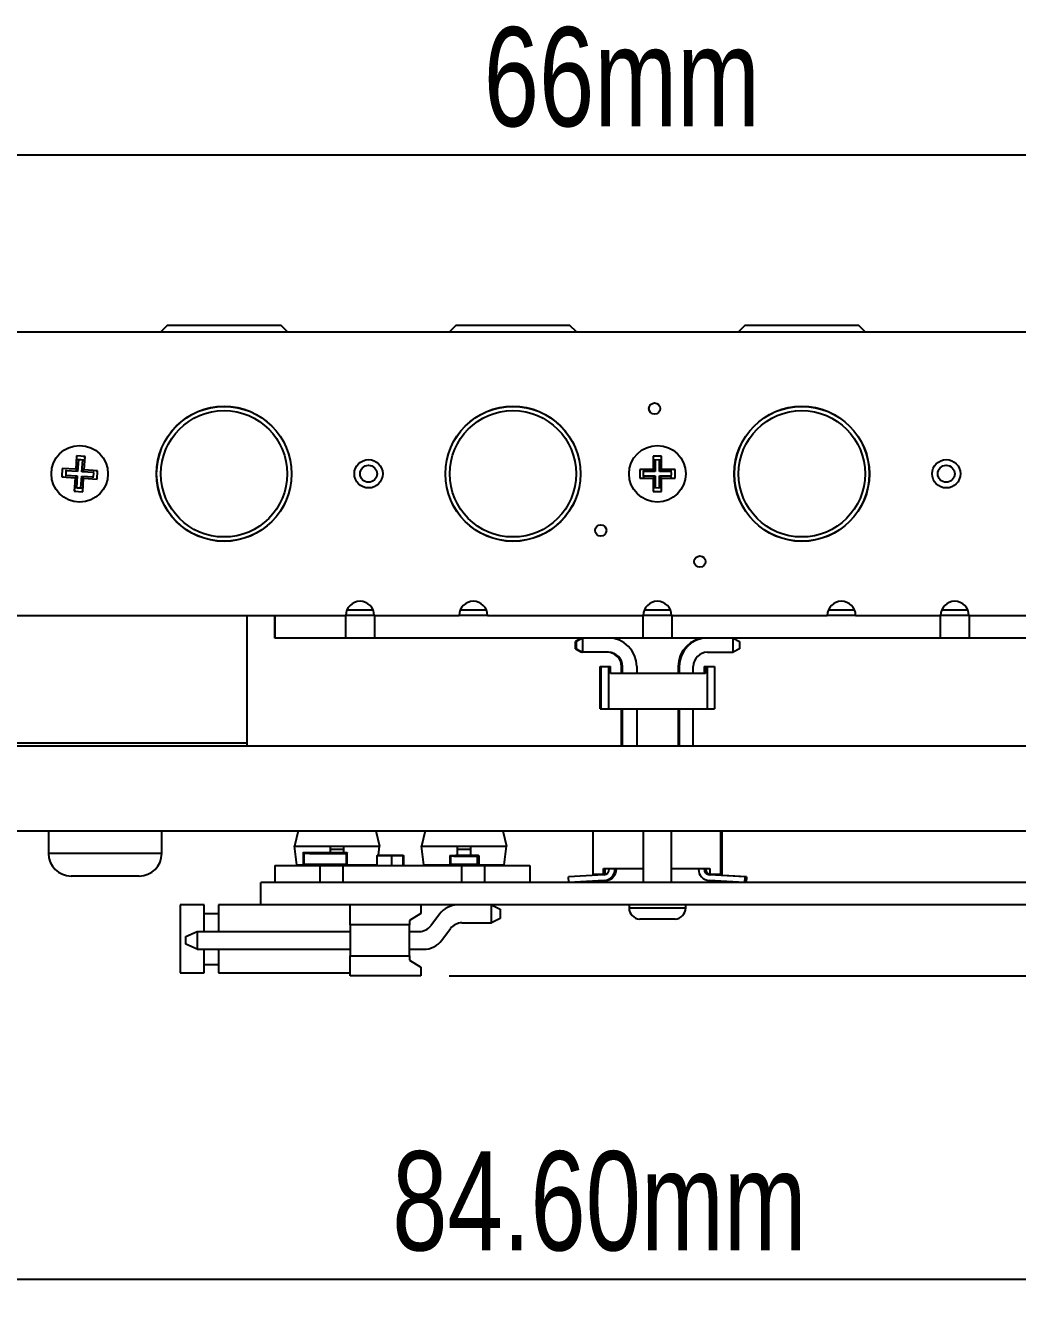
# Model space of a CAD drawing. Header units: millimetres. Extents: x 5 to 292, y 4 to 204.
# Drawn here: x 59.22 to 94.23, y 67.95 to 113.2 of the extents above; entities that cross this region are included whole.
import ezdxf

# ---------------------------------------------------------------- set-up
doc = ezdxf.new("R2010")
doc.units = ezdxf.units.MM
doc.layers.add('LAYER_1', color=179, linetype='Continuous')
doc.styles.add('SLDTEXTSTYLE0', font='TXT', dxfattribs={"width": 0.75})
doc.dimstyles.new('SLDDIMSTYLE0', dxfattribs={"dimtxt": 3.5, "dimasz": 3.556, "dimexe": 0, "dimexo": 0.0625, "dimgap": 0.875, "dimtad": 1, "dimrnd": 1e-09, "dimzin": 12, "dimdsep": 46, "dimtxsty": 'SLDTEXTSTYLE0', "dimblk1": 'CLOSED', "dimblk2": 'CLOSED', "dimsah": 1, "dimcen": 0.09, "dimadec": 0, "dimazin": 3, "dimtfac": 1, "dimtofl": 0, "dimtmove": 0, "dimatfit": 3, "dimldrblk": 'CLOSED', "dimfxl": 1, "dimfrac": 2, "dimtolj": 1, "dimtzin": 12, "dimarcsym": 0})
doc.dimstyles.new('SLDDIMSTYLE1', dxfattribs={"dimtxt": 3.5, "dimasz": 3.556, "dimexe": 0, "dimexo": 0.0625, "dimgap": 0.875, "dimtad": 1, "dimrnd": 1e-09, "dimzin": 12, "dimdsep": 46, "dimtxsty": 'SLDTEXTSTYLE0', "dimblk1": 'CLOSED', "dimblk2": 'CLOSED', "dimsah": 1, "dimcen": 0.09, "dimadec": 0, "dimazin": 3, "dimtfac": 1, "dimtmove": 0, "dimatfit": 0, "dimldrblk": 'CLOSED', "dimfxl": 1, "dimfrac": 2, "dimtolj": 1, "dimtzin": 12, "dimarcsym": 0})
doc.dimstyles.new('SLDDIMSTYLE2', dxfattribs={"dimtxt": 3.5, "dimasz": 3.556, "dimexe": 0, "dimexo": 0.0625, "dimgap": 0.875, "dimtad": 1, "dimrnd": 1e-09, "dimzin": 4, "dimdsep": 46, "dimtxsty": 'SLDTEXTSTYLE0', "dimblk1": 'CLOSED', "dimblk2": 'CLOSED', "dimsah": 1, "dimcen": 0.09, "dimadec": 0, "dimazin": 1, "dimtfac": 1, "dimtofl": 0, "dimtmove": 0, "dimatfit": 3, "dimldrblk": 'CLOSED', "dimfxl": 1, "dimfrac": 2, "dimtolj": 1, "dimtzin": 12, "dimarcsym": 0})

# ---------------------------------------------------------------- blocks, each defined once
blk = doc.blocks.new('_CLOSED')
at = {"color": 0, "linetype": 'ByBlock', "lineweight": -2}
for p, q in [((-1, 0.166667), (0, 0)), ((-1, 0.166667), (-1, -0.166667)), ((0, 0), (-1, -0.166667)), ((0, 0), (-1, 0))]:
    blk.add_line(p, q, dxfattribs=at)
blk = doc.blocks.new('_D')
at = {"layer": 'LAYER_1'}
for p, q in [((48.523, 99.374), (48.523, 109.632)), ((114.523, 99.374), (114.523, 109.632)), ((48.523, 108.632), (114.523, 108.632))]:
    blk.add_line(p, q, dxfattribs=at)
at = {"layer": 'LAYER_1', "xscale": 3.556, "yscale": 3.556, "rotation": 180}
blk.add_blockref('_CLOSED', (48.523, 108.632, 1.494), dxfattribs=at)
at = {"layer": 'LAYER_1', "xscale": 3.556, "yscale": 3.556}
blk.add_blockref('_CLOSED', (114.523, 108.632, 1.494), dxfattribs=at)
at = {"layer": 'LAYER_1', "insert": (75.391, 113.144), "char_height": 3.5, "attachment_point": 1, "style": 'SLDTEXTSTYLE0'}
blk.add_mtext('66mm', dxfattribs=at)
blk = doc.blocks.new('_D_1')
at = {"layer": 'LAYER_1'}
for p, q in [((134.517, 102.624), (134.517, 108.974)), ((110.023, 102.624), (135.517, 102.624)), ((134.517, 102.624), (134.517, 79.651)), ((74.17, 79.651), (135.517, 79.651)), ((134.517, 79.651), (134.517, 73.301))]:
    blk.add_line(p, q, dxfattribs=at)
at = {"layer": 'LAYER_1', "xscale": 3.556, "yscale": 3.556}
for p, rotation in [((134.517, 102.624, 1.494), 270), ((134.517, 79.651, 1.494), 90)]:
    blk.add_blockref('_CLOSED', p, dxfattribs=dict(at, rotation=rotation))
at = {"layer": 'LAYER_1', "insert": (130.005, 80.992), "char_height": 3.5, "attachment_point": 1, "rotation": 90, "style": 'SLDTEXTSTYLE0'}
blk.add_mtext('22.97mm', dxfattribs=at)
blk = doc.blocks.new('_D_2')
at = {"layer": 'LAYER_1'}
for p, q in [((39.223, 83.774), (39.223, 67.945)), ((123.823, 83.774), (123.823, 67.945)), ((39.223, 68.945), (123.823, 68.945))]:
    blk.add_line(p, q, dxfattribs=at)
at = {"layer": 'LAYER_1', "xscale": 3.556, "yscale": 3.556, "rotation": 180}
blk.add_blockref('_CLOSED', (39.223, 68.945, 1.494), dxfattribs=at)
at = {"layer": 'LAYER_1', "xscale": 3.556, "yscale": 3.556}
blk.add_blockref('_CLOSED', (123.823, 68.945, 1.494), dxfattribs=at)
at = {"layer": 'LAYER_1', "insert": (72.159, 73.457), "char_height": 3.5, "attachment_point": 1, "style": 'SLDTEXTSTYLE0'}
blk.add_mtext('84.60mm', dxfattribs=at)

msp = doc.modelspace()

# ---------------------------------------------------------------- linework, layer by layer
at = {"color": 7, "linetype": 'Continuous', "lineweight": 25}
for p, q in [((106.523, 102.374), (56.523, 102.374)), ((64.223, 102.624), (63.973, 102.374)), ((64.223, 102.624), (68.223, 102.624)), ((68.473, 102.374), (68.223, 102.624)), ((74.423, 102.624), (74.173, 102.374)), ((74.423, 102.624), (78.423, 102.624)), ((78.673, 102.374), (78.423, 102.624)), ((84.623, 102.624), (84.373, 102.374)), ((84.623, 102.624), (88.623, 102.624)), ((88.873, 102.374), (88.623, 102.624)), ((61.014, 98.008), (60.983, 97.534)), ((61.313, 97.988), (61.014, 98.008)), ((61.048, 97.969), (61.014, 98.008)), ((61.078, 97.872), (61.051, 97.456)), ((61.205, 97.446), (61.232, 97.862)), ((61.275, 97.954), (61.313, 97.988)), ((61.282, 97.514), (61.313, 97.988)), ((81.409, 97.963), (81.373, 97.999)), ((81.373, 97.999), (81.373, 97.524)), ((81.673, 97.999), (81.373, 97.999)), ((81.446, 97.868), (81.446, 97.451)), ((81.6, 97.451), (81.6, 97.868)), ((81.636, 97.963), (81.673, 97.999)), ((81.673, 97.524), (81.673, 97.999)), ((60.509, 97.565), (60.489, 97.265)), ((60.528, 97.299), (60.489, 97.265)), ((60.983, 97.534), (60.509, 97.565)), ((60.543, 97.526), (60.509, 97.565)), ((60.625, 97.329), (61.041, 97.302)), ((61.051, 97.456), (60.635, 97.483)), ((61.041, 97.302), (60.963, 97.234)), ((61.051, 97.456), (60.983, 97.534)), ((61.041, 97.302), (61.014, 96.886)), ((61.168, 96.876), (61.195, 97.292)), ((61.195, 97.292), (61.263, 97.215)), ((61.195, 97.292), (61.611, 97.265)), ((61.205, 97.446), (61.282, 97.514)), ((61.621, 97.419), (61.205, 97.446)), ((61.756, 97.483), (61.282, 97.514)), ((61.601, 97.229), (61.623, 97.374)), ((61.623, 97.374), (61.616, 97.456)), ((61.718, 97.449), (61.756, 97.483)), ((61.737, 97.183), (61.756, 97.483)), ((80.934, 97.488), (80.898, 97.524)), ((80.898, 97.524), (80.898, 97.224)), ((81.373, 97.524), (80.898, 97.524)), ((81.446, 97.451), (81.029, 97.451)), ((81.029, 97.297), (81.446, 97.297)), ((81.446, 97.451), (81.373, 97.524)), ((81.446, 97.297), (81.373, 97.224)), ((81.446, 97.297), (81.446, 96.88)), ((81.6, 97.451), (81.673, 97.524)), ((82.017, 97.451), (81.6, 97.451)), ((81.6, 96.88), (81.6, 97.297)), ((81.6, 97.297), (81.673, 97.224)), ((81.6, 97.297), (82.017, 97.297)), ((82.148, 97.524), (81.673, 97.524)), ((82.023, 97.374), (82.01, 97.488)), ((82.01, 97.26), (82.023, 97.374)), ((82.111, 97.488), (82.148, 97.524)), ((82.148, 97.224), (82.148, 97.524)), ((60.489, 97.265), (60.963, 97.234)), ((60.963, 97.234), (60.932, 96.76)), ((61.232, 96.741), (61.263, 97.215)), ((61.263, 97.215), (61.737, 97.183)), ((61.703, 97.222), (61.737, 97.183)), ((80.934, 97.26), (80.898, 97.224)), ((80.898, 97.224), (81.373, 97.224)), ((81.373, 97.224), (81.373, 96.749)), ((81.673, 96.749), (81.673, 97.224)), ((81.673, 97.224), (82.148, 97.224)), ((82.111, 97.26), (82.148, 97.224)), ((60.971, 96.794), (60.932, 96.76)), ((60.932, 96.76), (61.232, 96.741)), ((61.198, 96.779), (61.232, 96.741)), ((81.409, 96.785), (81.373, 96.749)), ((81.373, 96.749), (81.673, 96.749)), ((81.636, 96.785), (81.673, 96.749)), ((56.523, 92.374), (70.523, 92.374)), ((67.023, 92.374), (67.023, 87.874)), ((68.016, 91.574), (68.016, 92.374)), ((68.026, 91.574), (68.026, 92.374)), ((70.52, 91.574), (70.52, 92.374)), ((71.523, 92.374), (70.523, 92.374)), ((70.565, 92.574), (71.481, 92.574)), ((71.523, 92.374), (74.523, 92.374)), ((71.54, 91.574), (71.54, 92.374)), ((75.523, 92.374), (74.523, 92.374)), ((74.565, 92.574), (75.481, 92.574)), ((75.523, 92.374), (81.023, 92.374)), ((81.02, 91.574), (81.02, 92.374)), ((82.023, 92.374), (81.023, 92.374)), ((81.065, 92.574), (81.981, 92.574)), ((82.023, 92.374), (87.523, 92.374)), ((82.04, 91.574), (82.04, 92.374)), ((88.523, 92.374), (87.523, 92.374)), ((87.565, 92.574), (88.481, 92.574)), ((88.523, 92.374), (91.523, 92.374)), ((91.52, 91.574), (91.52, 92.374)), ((92.523, 92.374), (91.523, 92.374)), ((91.565, 92.574), (92.481, 92.574)), ((92.523, 92.374), (106.523, 92.374)), ((92.54, 91.574), (92.54, 92.374)), ((68.026, 91.574), (68.016, 91.574)), ((69.026, 91.574), (68.026, 91.574)), ((70.52, 91.574), (69.026, 91.574)), ((71.54, 91.574), (70.52, 91.574)), ((81.02, 91.574), (71.54, 91.574)), ((78.845, 91.574), (78.629, 91.449)), ((78.629, 91.199), (78.629, 91.449)), ((78.883, 91.574), (78.667, 91.449)), ((78.667, 91.199), (78.667, 91.449)), ((78.845, 91.574), (78.845, 91.552)), ((78.883, 91.574), (78.883, 91.074)), ((82.04, 91.574), (81.02, 91.574)), ((91.52, 91.574), (82.04, 91.574)), ((84.2, 91.074), (84.2, 91.574)), ((84.2, 91.574), (84.417, 91.449)), ((84.417, 91.449), (84.417, 91.199)), ((92.54, 91.574), (91.52, 91.574)), ((94.03, 91.574), (92.54, 91.574)), ((95.03, 91.574), (94.03, 91.574)), ((78.629, 91.199), (78.845, 91.074)), ((78.667, 91.199), (78.883, 91.074)), ((78.845, 91.096), (78.845, 91.074)), ((78.883, 91.074), (78.845, 91.074)), ((79.792, 91.074), (78.883, 91.074)), ((83.292, 91.074), (84.2, 91.074)), ((84.417, 91.199), (84.2, 91.074)), ((79.504, 90.574), (79.542, 90.574)), ((79.504, 89.074), (79.504, 90.574)), ((79.542, 90.574), (79.792, 90.574)), ((79.542, 89.074), (79.542, 90.574)), ((79.792, 90.574), (79.792, 89.074)), ((79.792, 90.574), (79.867, 90.574)), ((79.867, 90.324), (79.867, 90.574)), ((80.254, 90.324), (80.254, 90.574)), ((80.292, 90.324), (80.292, 90.574)), ((80.792, 90.574), (80.792, 90.324)), ((82.254, 90.574), (82.254, 90.324)), ((82.292, 90.574), (82.292, 90.324)), ((82.792, 90.324), (82.792, 90.574)), ((83.179, 90.574), (83.217, 90.574)), ((83.179, 90.574), (83.179, 90.324)), ((83.217, 90.574), (83.217, 90.324)), ((83.217, 90.574), (83.292, 90.574)), ((83.292, 90.574), (83.542, 90.574)), ((83.292, 89.074), (83.292, 90.574)), ((83.542, 90.574), (83.542, 89.074)), ((83.217, 90.324), (79.867, 90.324)), ((79.504, 89.074), (79.542, 89.074)), ((79.542, 89.074), (79.792, 89.074)), ((79.792, 89.074), (83.292, 89.074)), ((80.254, 87.774), (80.254, 89.074)), ((80.292, 87.774), (80.292, 89.074)), ((80.792, 89.074), (80.792, 87.774)), ((82.254, 89.074), (82.254, 87.774)), ((82.292, 89.074), (82.292, 87.774)), ((82.792, 87.774), (82.792, 89.074)), ((83.292, 89.074), (83.542, 89.074)), ((48.523, 87.874), (67.023, 87.874)), ((67.023, 87.874), (67.023, 87.774)), ((52.023, 87.774), (111.023, 87.774)), ((52.023, 84.774), (111.023, 84.774)), ((60.023, 84.774), (60.023, 83.974)), ((64.023, 83.974), (64.023, 84.774)), ((68.838, 84.774), (68.711, 84.224)), ((71.584, 84.774), (71.711, 84.224)), ((73.325, 84.774), (73.198, 84.224)), ((76.071, 84.774), (76.198, 84.224)), ((79.249, 84.774), (79.249, 83.237)), ((81.023, 84.774), (81.023, 82.951)), ((82.023, 82.951), (82.023, 84.774)), ((83.749, 84.774), (83.749, 83.237)), ((83.802, 84.774), (83.802, 83.237)), ((68.711, 84.224), (69.969, 84.224)), ((68.791, 83.574), (68.711, 84.224)), ((69.969, 84.224), (70.452, 84.224)), ((69.969, 84.224), (69.969, 84.124)), ((70.452, 84.124), (70.452, 84.224)), ((70.452, 84.224), (71.711, 84.224)), ((71.672, 83.911), (71.711, 84.224)), ((73.198, 84.224), (74.456, 84.224)), ((73.277, 83.574), (73.198, 84.224)), ((74.456, 84.224), (74.939, 84.224)), ((74.456, 84.224), (74.456, 84.124)), ((74.939, 84.124), (74.939, 84.224)), ((74.939, 84.224), (76.198, 84.224)), ((76.118, 83.574), (76.198, 84.224)), ((69.015, 84.001), (69.235, 84.001)), ((69.015, 83.996), (69.015, 84.001)), ((69.015, 83.996), (69.015, 83.556)), ((69.24, 83.996), (69.015, 83.996)), ((69.24, 83.971), (69.045, 83.971)), ((69.045, 83.581), (69.045, 83.971)), ((69.24, 83.996), (69.235, 84.001)), ((69.235, 84.001), (69.315, 84.001)), ((69.24, 83.996), (69.24, 83.971)), ((69.315, 83.996), (69.24, 83.996)), ((69.24, 83.971), (70.34, 83.971)), ((69.315, 84.001), (69.315, 84)), ((69.315, 83.995), (69.32, 84)), ((69.315, 84), (69.32, 84)), ((70.265, 83.995), (69.315, 83.995)), ((69.315, 83.995), (69.315, 83.971)), ((69.32, 84), (70.26, 84)), ((69.969, 84.124), (70.452, 84.124)), ((69.969, 84.124), (69.969, 84)), ((70.265, 83.995), (70.26, 84)), ((70.26, 84), (70.265, 84)), ((70.265, 84), (70.265, 84.001)), ((70.265, 84.001), (70.345, 84.001)), ((70.34, 83.996), (70.265, 83.996)), ((70.265, 83.971), (70.265, 83.995)), ((70.34, 83.996), (70.345, 84.001)), ((70.34, 83.996), (70.34, 83.971)), ((70.565, 83.996), (70.34, 83.996)), ((70.34, 83.971), (70.535, 83.971)), ((70.345, 84.001), (70.565, 84.001)), ((70.452, 84.001), (70.452, 84.124)), ((70.535, 83.971), (70.535, 83.581)), ((70.565, 84.001), (70.565, 83.996)), ((70.565, 83.556), (70.565, 83.996)), ((71.623, 83.551), (71.623, 83.901)), ((71.623, 83.901), (72.133, 83.901)), ((71.628, 83.911), (71.628, 83.901)), ((71.628, 83.911), (72.128, 83.911)), ((72.128, 83.911), (72.128, 83.901)), ((72.128, 83.911), (72.544, 83.911)), ((72.133, 83.901), (72.133, 83.556)), ((72.133, 83.901), (72.549, 83.901)), ((72.544, 83.911), (72.544, 83.901)), ((72.544, 83.911), (72.547, 83.911)), ((72.547, 83.911), (72.547, 83.901)), ((72.549, 83.901), (72.549, 83.551)), ((72.549, 83.901), (72.549, 83.871)), ((72.549, 83.901), (72.549, 83.901)), ((72.549, 83.901), (72.553, 83.901)), ((72.549, 83.581), (72.549, 83.871)), ((72.549, 83.871), (72.549, 83.871)), ((72.549, 83.871), (72.553, 83.871)), ((72.553, 83.901), (72.553, 83.871)), ((72.553, 83.901), (72.553, 83.901)), ((72.553, 83.551), (72.553, 83.901)), ((72.553, 83.871), (72.553, 83.581)), ((72.553, 83.871), (72.553, 83.871)), ((74.19, 83.901), (74.34, 83.901)), ((74.19, 83.901), (74.19, 83.556)), ((74.34, 83.871), (74.22, 83.871)), ((74.22, 83.581), (74.22, 83.871)), ((74.22, 83.871), (74.22, 83.581)), ((74.34, 83.901), (74.34, 83.871)), ((74.34, 83.901), (74.341, 83.901)), ((74.34, 83.871), (74.34, 83.871)), ((74.34, 83.871), (75.04, 83.871)), ((74.341, 83.901), (74.341, 83.871)), ((74.341, 83.901), (74.391, 83.901)), ((74.39, 83.9), (74.39, 83.871)), ((74.39, 83.9), (74.99, 83.9)), ((74.391, 83.911), (74.391, 83.901)), ((74.391, 83.911), (74.991, 83.911)), ((74.391, 83.901), (74.991, 83.901)), ((74.456, 84.124), (74.939, 84.124)), ((74.456, 84.124), (74.456, 83.911)), ((74.939, 83.911), (74.939, 84.124)), ((74.99, 83.871), (74.99, 83.9)), ((74.99, 83.9), (74.991, 83.9)), ((74.991, 83.911), (74.991, 83.901)), ((74.991, 83.911), (74.993, 83.911)), ((74.991, 83.901), (74.991, 83.901)), ((74.991, 83.901), (75.04, 83.901)), ((74.991, 83.871), (74.991, 83.9)), ((74.992, 83.901), (74.993, 83.901)), ((74.993, 83.911), (74.996, 83.911)), ((74.993, 83.911), (74.993, 83.901)), ((74.996, 83.911), (74.996, 83.901)), ((74.996, 83.911), (74.998, 83.911)), ((74.998, 83.911), (75.001, 83.911)), ((74.998, 83.911), (74.998, 83.901)), ((75.001, 83.911), (75.001, 83.901)), ((75.001, 83.911), (75.003, 83.911)), ((75.003, 83.911), (75.006, 83.911)), ((75.003, 83.911), (75.003, 83.901)), ((75.006, 83.911), (75.006, 83.901)), ((75.006, 83.911), (75.009, 83.911)), ((75.009, 83.911), (75.009, 83.901)), ((75.009, 83.911), (75.011, 83.911)), ((75.011, 83.911), (75.011, 83.901)), ((75.011, 83.911), (75.014, 83.911)), ((75.014, 83.911), (75.014, 83.901)), ((75.014, 83.911), (75.017, 83.911)), ((75.017, 83.911), (75.017, 83.901)), ((75.017, 83.911), (75.019, 83.911)), ((75.019, 83.911), (75.019, 83.901)), ((75.04, 83.901), (75.04, 83.871)), ((75.19, 83.901), (75.04, 83.901)), ((75.04, 83.871), (75.16, 83.871)), ((75.16, 83.871), (75.16, 83.581)), ((75.19, 83.551), (75.19, 83.901)), ((75.19, 83.901), (75.193, 83.901)), ((75.196, 83.901), (75.193, 83.901)), ((75.193, 83.901), (75.193, 83.551)), ((75.196, 83.551), (75.196, 83.901)), ((75.196, 83.901), (75.198, 83.901)), ((75.201, 83.901), (75.198, 83.901)), ((75.198, 83.901), (75.198, 83.551)), ((75.201, 83.551), (75.201, 83.901)), ((75.201, 83.901), (75.203, 83.901)), ((75.206, 83.901), (75.203, 83.901)), ((75.203, 83.901), (75.203, 83.551)), ((75.206, 83.551), (75.206, 83.901)), ((75.206, 83.901), (75.208, 83.901)), ((75.208, 83.901), (75.208, 83.551)), ((75.211, 83.901), (75.208, 83.901)), ((75.211, 83.551), (75.211, 83.901)), ((75.211, 83.901), (75.214, 83.901)), ((75.214, 83.901), (75.214, 83.551)), ((75.216, 83.901), (75.214, 83.901)), ((75.216, 83.551), (75.216, 83.901)), ((75.216, 83.901), (75.219, 83.901)), ((75.219, 83.901), (75.219, 83.551)), ((68.013, 83.551), (68.013, 82.951)), ((68.013, 83.551), (69.013, 83.551)), ((68.791, 83.574), (69.015, 83.574)), ((68.865, 83.551), (68.865, 83.574)), ((69.013, 83.551), (69.608, 83.551)), ((69.015, 83.556), (69.315, 83.556)), ((69.015, 83.551), (69.015, 83.556)), ((69.315, 83.581), (69.045, 83.581)), ((69.315, 83.556), (69.315, 83.581)), ((70.265, 83.581), (69.315, 83.581)), ((69.315, 83.556), (69.315, 83.551)), ((69.388, 83.556), (69.383, 83.551)), ((69.388, 83.556), (69.388, 83.581)), ((69.388, 83.556), (69.39, 83.556)), ((69.39, 83.556), (69.39, 83.581)), ((69.39, 83.574), (69.969, 83.574)), ((69.516, 83.551), (69.516, 83.574)), ((69.608, 83.551), (69.608, 82.951)), ((69.608, 83.551), (70.418, 83.551)), ((69.969, 83.551), (69.969, 83.581)), ((70.19, 83.581), (70.19, 83.556)), ((70.19, 83.556), (70.192, 83.556)), ((70.192, 83.581), (70.192, 83.556)), ((70.197, 83.551), (70.192, 83.556)), ((70.535, 83.581), (70.265, 83.581)), ((70.265, 83.581), (70.265, 83.556)), ((70.265, 83.556), (70.565, 83.556)), ((70.265, 83.551), (70.265, 83.556)), ((70.418, 83.551), (70.418, 82.951)), ((70.418, 83.551), (74.608, 83.551)), ((70.565, 83.574), (71.623, 83.574)), ((70.565, 83.556), (70.565, 83.551)), ((70.792, 83.574), (70.792, 83.551)), ((70.905, 83.574), (70.905, 83.551)), ((71.389, 83.551), (71.389, 83.574)), ((71.493, 83.551), (71.493, 83.574)), ((71.542, 83.574), (71.542, 83.551)), ((72.133, 83.556), (72.133, 83.551)), ((72.55, 83.581), (72.549, 83.581)), ((72.55, 83.551), (72.55, 83.581)), ((72.552, 83.581), (72.55, 83.581)), ((72.552, 83.581), (72.552, 83.551)), ((72.553, 83.581), (72.552, 83.581)), ((73.277, 83.574), (74.19, 83.574)), ((73.52, 83.574), (73.52, 83.551)), ((74.003, 83.551), (74.003, 83.574)), ((74.19, 83.556), (74.44, 83.556)), ((74.44, 83.581), (74.22, 83.581)), ((74.22, 83.581), (74.22, 83.581)), ((74.44, 83.556), (74.44, 83.581)), ((74.44, 83.551), (74.44, 83.581)), ((74.44, 83.581), (74.44, 83.581)), ((74.94, 83.581), (74.44, 83.581)), ((74.489, 83.551), (74.489, 83.581)), ((74.492, 83.551), (74.492, 83.581)), ((74.492, 83.551), (74.492, 83.581)), ((74.494, 83.551), (74.494, 83.581)), ((74.497, 83.551), (74.497, 83.581)), ((74.497, 83.551), (74.497, 83.581)), ((74.5, 83.551), (74.5, 83.581)), ((74.502, 83.551), (74.502, 83.581)), ((74.503, 83.551), (74.503, 83.581)), ((74.505, 83.551), (74.505, 83.581)), ((74.507, 83.551), (74.507, 83.581)), ((74.508, 83.551), (74.508, 83.581)), ((74.51, 83.551), (74.51, 83.581)), ((74.512, 83.551), (74.512, 83.581)), ((74.513, 83.551), (74.513, 83.581)), ((74.515, 83.551), (74.515, 83.581)), ((74.518, 83.551), (74.518, 83.581)), ((74.518, 83.551), (74.518, 83.581)), ((74.608, 83.551), (74.608, 82.951)), ((74.608, 83.551), (75.418, 83.551)), ((74.892, 83.581), (74.892, 83.551)), ((74.892, 83.581), (74.892, 83.551)), ((74.94, 83.581), (74.94, 83.551)), ((75.16, 83.581), (74.94, 83.581)), ((75.219, 83.574), (76.118, 83.574)), ((75.392, 83.574), (75.392, 83.551)), ((75.418, 83.551), (75.418, 82.951)), ((75.418, 83.551), (76.013, 83.551)), ((75.876, 83.551), (75.876, 83.574)), ((76.013, 83.551), (77.013, 83.551)), ((77.013, 83.551), (77.013, 82.951)), ((79.624, 83.437), (81.023, 83.437)), ((79.624, 83.237), (79.624, 83.437)), ((79.677, 83.237), (79.677, 83.437)), ((79.824, 83.416), (79.824, 83.437)), ((80.024, 83.416), (80.024, 83.437)), ((80.077, 83.416), (80.077, 83.437)), ((82.023, 83.437), (83.374, 83.437)), ((82.974, 83.437), (82.974, 83.416)), ((83.174, 83.437), (83.174, 83.416)), ((83.227, 83.437), (83.227, 83.416)), ((83.374, 83.437), (83.374, 83.237)), ((63.223, 83.174), (60.823, 83.174)), ((67.523, 82.151), (67.523, 82.951)), ((69.523, 82.951), (67.523, 82.951)), ((109.823, 82.951), (69.523, 82.951)), ((79.635, 83.217), (78.386, 83.151)), ((78.397, 82.951), (78.386, 83.151)), ((79.645, 83.017), (78.397, 82.951)), ((79.698, 83.017), (78.45, 82.951)), ((78.45, 82.951), (78.45, 82.954)), ((79.249, 83.237), (79.624, 83.237)), ((79.624, 83.237), (79.677, 83.237)), ((84.601, 82.951), (83.353, 83.017)), ((84.612, 83.151), (83.364, 83.217)), ((83.374, 83.237), (83.749, 83.237)), ((84.665, 83.151), (83.417, 83.217)), ((83.749, 83.237), (83.802, 83.237)), ((84.612, 83.151), (84.601, 82.951)), ((84.655, 82.951), (84.602, 82.954)), ((84.665, 83.151), (84.655, 82.951)), ((65.52, 82.151), (64.67, 82.151)), ((64.67, 82.151), (64.67, 79.751)), ((65.52, 81.216), (65.52, 82.151)), ((67.523, 82.151), (66.02, 82.151)), ((66.02, 82.151), (66.02, 81.216)), ((69.523, 82.151), (67.523, 82.151)), ((109.823, 82.151), (69.523, 82.151)), ((70.67, 81.451), (70.67, 82.151)), ((73.17, 82.151), (73.17, 81.851)), ((75.67, 81.521), (75.67, 82.151)), ((75.67, 82.151), (75.97, 82.001)), ((75.97, 82.001), (75.97, 81.671)), ((80.523, 82.151), (80.523, 82.051)), ((82.523, 82.051), (82.523, 82.151)), ((65.52, 81.851), (66.02, 81.851)), ((73.17, 81.851), (72.77, 81.601)), ((72.77, 81.601), (72.77, 81.451)), ((73.83, 81.831), (73.52, 81.417)), ((74.62, 81.521), (75.67, 81.521)), ((75.97, 81.671), (75.67, 81.521)), ((80.942, 81.651), (80.899, 81.654)), ((81.373, 81.651), (80.942, 81.651)), ((81.374, 81.654), (81.373, 81.651)), ((81.672, 81.654), (81.374, 81.654)), ((81.673, 81.651), (81.672, 81.654)), ((82.104, 81.651), (81.673, 81.651)), ((82.147, 81.654), (82.104, 81.651)), ((64.87, 81.036), (65.27, 81.216)), ((64.87, 80.766), (64.87, 81.036)), ((65.27, 81.216), (65.27, 80.586)), ((65.27, 81.216), (70.67, 81.216)), ((72.77, 81.451), (70.67, 81.451)), ((70.67, 81.451), (70.67, 80.351)), ((72.77, 80.351), (72.77, 81.451)), ((72.77, 81.216), (73.119, 81.216)), ((73.909, 80.907), (74.22, 81.321)), ((65.27, 80.586), (64.87, 80.766)), ((65.27, 80.586), (70.67, 80.586)), ((65.52, 79.751), (65.52, 80.586)), ((66.02, 80.586), (66.02, 79.751)), ((72.77, 80.586), (73.269, 80.586)), ((70.67, 79.651), (70.67, 80.351)), ((70.67, 80.351), (72.77, 80.351)), ((72.77, 80.351), (72.77, 80.201)), ((72.77, 80.201), (73.17, 79.951)), ((64.67, 79.751), (65.52, 79.751)), ((65.52, 80.051), (66.02, 80.051)), ((66.02, 79.751), (70.67, 79.751)), ((73.17, 79.651), (70.67, 79.651)), ((73.17, 79.951), (73.17, 79.651))]:
    msp.add_line(p, q, dxfattribs=at)
at = {"color": 8, "linetype": 'Continuous', "lineweight": 25}
for p, q in [((64.023, 83.974), (60.023, 83.974)), ((69.315, 83.556), (69.388, 83.556)), ((70.192, 83.556), (70.265, 83.556)), ((80.523, 82.051), (82.523, 82.051))]:
    msp.add_line(p, q, dxfattribs=at)
at = {"color": 7, "linetype": 'Continuous', "lineweight": 25, "flags": 128}
for points in [[(61.268, 97.852), (61.169, 97.872), (61.041, 97.867)], [(81.636, 97.861), (81.569, 97.872), (81.409, 97.861)], [(60.644, 97.519), (60.631, 97.466), (60.63, 97.293)], [(81.409, 96.887), (81.569, 96.876), (81.636, 96.887)]]:
    msp.add_lwpolyline(points, dxfattribs=at)
at = {"color": 7, "linetype": 'Continuous', "lineweight": 25}
for centre, radius in [((66.223, 97.374), 2.385), ((66.223, 97.374), 2.381), ((66.223, 97.374), 2.231), ((76.423, 97.374), 2.385), ((76.423, 97.374), 2.381), ((76.423, 97.374), 2.231), ((81.423, 99.674), 0.2), ((86.623, 97.374), 2.385), ((86.623, 97.374), 2.381), ((86.623, 97.374), 2.231), ((61.123, 97.374), 1), ((81.523, 97.374), 1), ((71.323, 97.374), 0.5), ((91.723, 97.374), 0.5), ((71.323, 97.374), 0.3), ((91.723, 97.374), 0.3), ((79.523, 95.374), 0.2), ((83.023, 94.274), 0.2)]:
    msp.add_circle(centre, radius, dxfattribs=at)
for centre, radius, start, end in [((81.523, 97.374), 0.5, 166.8674, 193.1326), ((61.123, 97.374), 0.5, 253.1164, 279.3816), ((71.023, 92.374), 0.5, 0, 180), ((75.023, 92.374), 0.5, 0, 180), ((81.523, 92.374), 0.5, 0, 180), ((88.023, 92.374), 0.5, 0, 180), ((92.023, 92.374), 0.5, 0, 180), ((79.792, 90.574), 1, 0, 90), ((83.254, 90.574), 1, 90, 180), ((83.292, 90.574), 1, 90, 180), ((79.754, 90.574), 0.5, 360, 90), ((79.792, 90.574), 0.5, 360, 90), ((83.292, 90.574), 0.5, 90, 180), ((60.823, 83.974), 0.8, 180, 270), ((63.223, 83.974), 0.8, 270, 0), ((69.385, 83.556), 0.005, 270.0195, 0.0018), ((70.195, 83.556), 0.005, 179.9982, 269.9805), ((72.128, 83.556), 0.005, 270, 0), ((74.459, 83.555), 0.268, 179.7646, 180.8329), ((74.709, 83.555), 0.268, 179.7646, 180.8329), ((79.624, 83.416), 0.2, 273, 360), ((79.624, 83.416), 0.4, 273, 360), ((79.677, 83.416), 0.4, 273, 360), ((83.374, 83.416), 0.4, 180, 267), ((83.374, 83.416), 0.2, 180, 267), ((83.427, 83.416), 0.2, 180, 267), ((74.47, 81.351), 0.8, 90, 143.1792), ((80.923, 82.051), 0.4, 180, 266.5132), ((82.123, 82.051), 0.4, 273.4832, 0), ((74.62, 81.021), 0.5, 90, 143.1792), ((73.119, 81.716), 0.5, 270, 323.1792), ((73.269, 81.386), 0.8, 270, 323.1792)]:
    msp.add_arc(centre, radius, start, end, dxfattribs=at)

# ---------------------------------------------------------------- dimensions: what is measured, and where the dimension line sits
at = {"layer": 'LAYER_1'}
for base, p1, p2, dimstyle, picture, middle in [((114.523, 108.632), (48.523, 98.374), (114.523, 98.374), 'SLDDIMSTYLE0', '_D', (82.352, 108.632)), ((123.823, 68.945), (39.223, 84.774), (123.823, 84.774), 'SLDDIMSTYLE2', '_D_2', (82.352, 68.945))]:
    dim = msp.add_linear_dim(base=base, p1=p1, p2=p2, dimstyle=dimstyle, dxfattribs=at)
    dim.commit()
    dim.dimension.update_dxf_attribs({"geometry": picture, "text_midpoint": middle, "dimtype": 160})
dim = msp.add_linear_dim(base=(134.517, 79.651), p1=(109.023, 102.624), p2=(73.17, 79.651), angle=90, dimstyle='SLDDIMSTYLE1', dxfattribs=at)
dim.commit()
dim.dimension.update_dxf_attribs({"geometry": '_D_1', "text_midpoint": (134.517, 91.186), "dimtype": 160})

doc.saveas('drawing.dxf')
